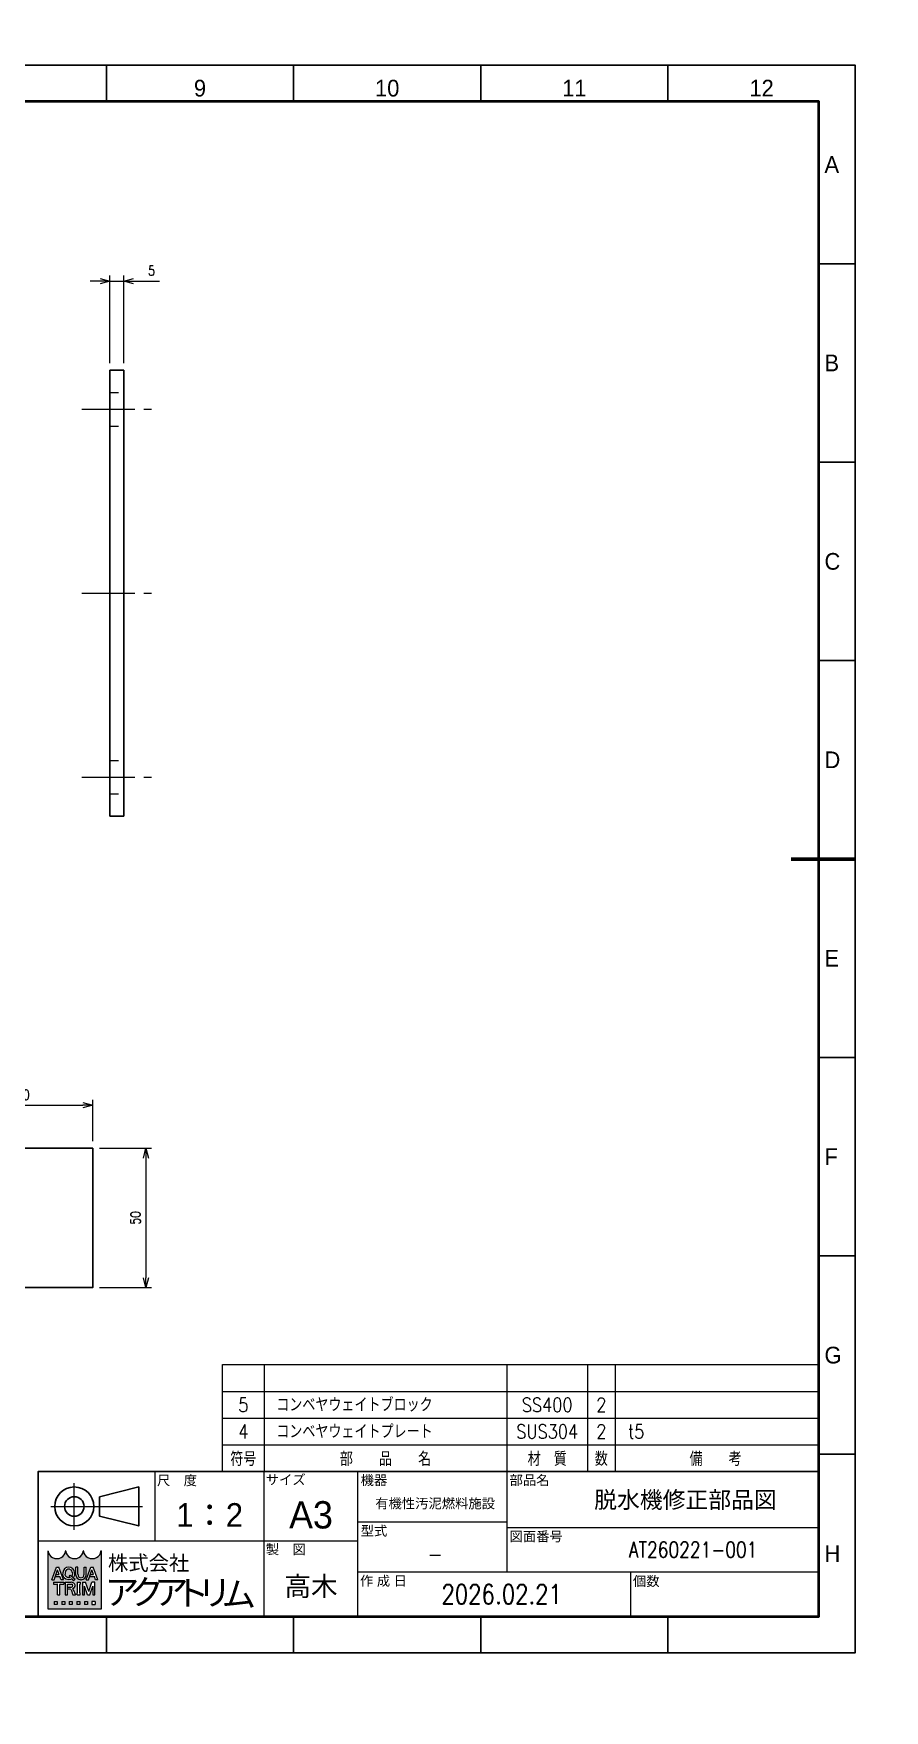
# Model space of a CAD drawing. Header units: millimetres. Extents: x 0 to 70370, y 0 to 11543.
# Drawn here: x 28732 to 29038, y 932 to 1533 of the extents above; entities that cross this region are included whole.
import ezdxf
from ezdxf import colors
from ezdxf.entities.mleader import LeaderData, LeaderLine
from ezdxf.enums import TextEntityAlignment as Align
from ezdxf.math import Vec2, Vec3

# ---------------------------------------------------------------- set-up
doc = ezdxf.new("R2010")
doc.units = ezdxf.units.MM
doc.linetypes.add('CENTER2', pattern=[28.574999999999996, 19.05, -3.174999999999999, 3.174999999999999, -3.174999999999999])
doc.linetypes.add('HIDDEN2', pattern=[4.7624999999999975, 3.174999999999999, -1.587499999999999])
for name, color, linetype, lineweight in [('01_外形線', 7, 'Continuous', 25), ('02_細線', 5, 'Continuous', 13), ('03_かくれ線', 6, 'HIDDEN2', 13), ('04_中心線', 1, 'CENTER2', 9), ('07_寸法線', 3, 'Continuous', 9), ('99_図枠', 7, 'Continuous', 40)]:
    doc.layers.add(name, color=color, linetype=linetype, lineweight=lineweight)
doc.styles.add('KSS_TXT', font='txt.shx', dxfattribs={"bigfont": 'extfont2.shx'})
doc.styles.add('MS_G', font='MS Gothic.ttf')
doc.styles.get("Standard").update_dxf_attribs({"font": 'arial.ttf'})
doc.styles.add('寸法用', font='simplex.shx', dxfattribs={"width": 0.8, "bigfont": '@extfont2.shx'})
doc.styles.add('表題用', font='MS PGothic.ttf')
doc.dimstyles.new('機械製図用', dxfattribs={"dimtxt": 3.5, "dimasz": 3.5, "dimexe": 2, "dimexo": 0, "dimgap": 1.199999999999999, "dimtad": 1, "dimdsep": 46, "dimtxsty": '寸法用', "dimblk": 'OPEN30', "dimcen": 0, "dimclrd": 256, "dimclre": 256, "dimclrt": 7, "dimazin": 2, "dimtm": 1e-09, "dimtfac": 0.75, "dimtmove": 0, "dimatfit": 3, "dimldrblk": 'OPEN30', "dimfxl": 1, "dimlwd": -1, "dimlwe": -1, "dimarcsym": 0})

# ---------------------------------------------------------------- blocks, each defined once
blk = doc.blocks.new('_Open30')
at = {"color": 0, "linetype": 'ByBlock', "lineweight": -2}
for p, q in [((-1, 0.26794919), (0, 0)), ((0, 0), (-1, -0.26794919)), ((0, 0), (-1, 0))]:
    blk.add_line(p, q, dxfattribs=at)
blk = doc.blocks.new('*D2631')
at = {"layer": '07_寸法線', "transparency": 16777216}
for p, q in [((28756.19072931213, 1444.594515559584), (28752.69072931213, 1444.594515559584)), ((28759.69072931213, 1415.095161258741), (28759.69072931213, 1446.594515559584)), ((28759.69072931213, 1444.594515559584), (28764.69072931213, 1444.594515559584)), ((28764.69072931213, 1415.095161258738), (28764.69072931213, 1446.594515559584)), ((28768.19072931213, 1444.594515559584), (28777.5573959788, 1444.594515559584))]:
    blk.add_line(p, q, dxfattribs=at)
at = {"layer": 'Defpoints', "color": 0, "transparency": 16777216}
for p in [(28764.69072931213, 1444.594515559584), (28759.69072931213, 1412.595161258741), (28764.69072931213, 1412.595161258738)]:
    blk.add_point(p, dxfattribs=at)
at = {"layer": '07_寸法線', "transparency": 16777216, "xscale": 3.5, "yscale": 3.5, "zscale": 3.5}
blk.add_blockref('_Open30', (28759.69072931213, 1444.594515559584), dxfattribs=at)
at = {"layer": '07_寸法線', "transparency": 16777216, "xscale": 3.5, "yscale": 3.5, "zscale": 3.5, "rotation": 180}
blk.add_blockref('_Open30', (28764.69072931213, 1444.594515559584), dxfattribs=at)
at = {"layer": '07_寸法線', "color": 7, "transparency": 16777216, "insert": (28774.62406264547, 1448.344515559584), "char_height": 3.5, "attachment_point": 5, "style": '寸法用'}
blk.add_mtext('5', dxfattribs=at)
blk = doc.blocks.new('*D2634')
at = {"layer": '07_寸法線', "transparency": 16777216}
for p, q in [((28756.07024648764, 1133.423662802762), (28774.67434921366, 1133.423662802762)), ((28772.67434921366, 1129.923662802762), (28772.67434921366, 1086.923662802758)), ((28756.07024648764, 1083.423662802758), (28774.67434921366, 1083.423662802758))]:
    blk.add_line(p, q, dxfattribs=at)
at = {"layer": 'Defpoints', "color": 0, "transparency": 16777216}
for p in [(28753.57024648764, 1133.423662802762), (28753.57024648764, 1083.423662802758), (28772.67434921366, 1083.423662802758)]:
    blk.add_point(p, dxfattribs=at)
at = {"layer": '07_寸法線', "transparency": 16777216, "xscale": 3.5, "yscale": 3.5, "zscale": 3.5}
for p, rotation in [((28772.67434921366, 1133.423662802762), 90), ((28772.67434921366, 1083.423662802758), 270)]:
    blk.add_blockref('_Open30', p, dxfattribs=dict(at, rotation=rotation))
at = {"layer": '07_寸法線', "color": 7, "transparency": 16777216, "insert": (28768.92434921365, 1108.423662802751), "char_height": 3.5, "attachment_point": 5, "rotation": 90, "style": '寸法用'}
blk.add_mtext('50', dxfattribs=at)
blk = doc.blocks.new('*D2632')
at = {"layer": '07_寸法線', "transparency": 16777216}
for p, q in [((28703.57024648762, 1135.923662802761), (28703.57024648762, 1150.857870609344)), ((28753.57024648762, 1135.98771946489), (28753.57024648762, 1150.857870609344)), ((28707.07024648762, 1148.857870609344), (28750.07024648762, 1148.857870609344))]:
    blk.add_line(p, q, dxfattribs=at)
at = {"layer": 'Defpoints', "color": 0, "transparency": 16777216}
for p in [(28753.57024648762, 1148.857870609344), (28703.57024648762, 1133.423662802761), (28753.57024648762, 1133.48771946489)]:
    blk.add_point(p, dxfattribs=at)
at = {"layer": '07_寸法線', "transparency": 16777216, "xscale": 3.5, "yscale": 3.5, "zscale": 3.5, "rotation": 180}
blk.add_blockref('_Open30', (28703.57024648762, 1148.857870609344), dxfattribs=at)
at = {"layer": '07_寸法線', "transparency": 16777216, "xscale": 3.5, "yscale": 3.5, "zscale": 3.5}
blk.add_blockref('_Open30', (28753.57024648762, 1148.857870609344), dxfattribs=at)
at = {"layer": '07_寸法線', "color": 7, "transparency": 16777216, "insert": (28728.57024648762, 1152.607870609344), "char_height": 3.5, "attachment_point": 5, "style": '寸法用'}
blk.add_mtext('50', dxfattribs=at)
blk = doc.blocks.new('AM_BALLOON1')
at = {"transparency": 16777216}
blk.add_circle((0, 0), 5, dxfattribs=at)
blk.add_attdef('B_NUMBER', text='', height=3, dxfattribs=at).set_placement((0, 0), align=Align.MIDDLE_CENTER)
blk = doc.blocks.new('_OPEN')
at = {"color": 0, "linetype": 'ByBlock'}
for p, q in [((-1, 0.1666666666666666), (0, 0)), ((0, 0), (-1, -0.1666666666666666)), ((0, 0), (-1, 0))]:
    blk.add_line(p, q, dxfattribs=at)

msp = doc.modelspace()

# ---------------------------------------------------------------- hatches: boundary and pattern name
at = {"layer": '99_図枠', "lineweight": 5}
h = msp.add_hatch(color=256, dxfattribs=at)
h.dxf.hatch_style = 1
edge = h.paths.add_edge_path()
edge.add_arc((28756.5746923117, 988.8764246860592), 0.0905612399996342, 90, 180)
edge.add_ellipse((28753.40504891172, 988.8764246860592), major_axis=(-3.07908215998756, 0), ratio=0.8823529411764706, start_angle=360, end_angle=540, ccw=False)
edge.add_arc((28750.23540551172, 988.8764246860592), 0.0905612399996342, 3.187317984128254, 180.000000000026)
edge.add_ellipse((28747.06576211174, 988.8764246860592), major_axis=(-3.07908215998756, 0), ratio=0.8823529411764706, start_angle=360, end_angle=540, ccw=False)
edge.add_arc((28743.89611871174, 988.8764246860592), 0.0905612399996342, 3.187317984128254, 180)
edge.add_ellipse((28740.72647531176, 988.8764246860592), major_axis=(-3.07908215998756, 0), ratio=0.8823529411764706, start_angle=360, end_angle=540, ccw=False)
edge.add_arc((28737.55683191179, 988.8764246860592), 0.0905612399996342, 3.187317984128254, 90)
edge.add_line((28737.55683191179, 988.9669859260539), (28737.55683191179, 968.0473394861365))
edge.add_line((28737.55683191179, 968.0473394861401), (28756.57469231171, 968.0473394861401))
edge.add_line((28756.5746923117, 968.0473394861401), (28756.5746923117, 988.9669859260539))
h.paths.add_polyline_path([(28740.62348374873, 983.0973296812881), (28741.37434595139, 983.0973296812881), (28743.08182337007, 978.5910023789038), (28743.08182337007, 978.5692676813051), (28742.26892642432, 978.5692676813051), (28741.84384877875, 979.763023789179), (28740.17209316941, 979.763023789179), (28740.41717358746, 980.4512892131752), (28741.59876836068, 980.4512892131752), (28740.99891485006, 982.1358727229672), (28739.72890327583, 978.5692676813051), (28738.91600633008, 978.5692676813051), (28738.91600633008, 978.5910023789038)], flags=16)
edge = h.paths.add_edge_path(flags=16)
edge.add_ellipse((28744.97160082043, 981.1049824012953), major_axis=(-2.082908519991584, 0), ratio=0.9565217391304348, start_angle=180, end_angle=360, ccw=False)
edge.add_line((28747.05450934041, 981.1049824012953), (28747.05450934041, 980.5616149612979))
edge.add_ellipse((28744.97160082043, 980.5616149612979), major_axis=(-2.082908519991584, 0), ratio=0.9565217391304348, start_angle=142.105255317713, end_angle=180, ccw=False)
edge.add_line((28746.61530813586, 979.3378897186922), (28746.0317184967, 979.8187740936773))
edge.add_ellipse((28744.97160082043, 980.6148994589385), major_axis=(1.328158500660996, 0), ratio=0.9950358206786513, start_angle=-37.0427632869818, end_angle=0)
edge.add_line((28746.29975765379, 980.6148481548589), (28746.29975765379, 981.0516979036511))
edge.add_ellipse((28744.97160082043, 981.0516979036547), major_axis=(1.328156833355337, 0), ratio=0.994718262525732, start_angle=360, end_angle=540)
edge.add_line((28743.64344398706, 981.0516979036547), (28743.64344398706, 980.6148528837075))
edge.add_ellipse((28744.97160082043, 980.6148994589385), major_axis=(1.328158500660996, 0), ratio=0.9950358206786513, start_angle=-180, end_angle=-65.75794872216291)
edge.add_line((28745.51693255189, 979.4098711045008), (28745.14715065643, 979.769757433427))
edge.add_line((28745.14715065641, 979.7697574334306), (28745.54828784501, 980.1957092613848))
edge.add_line((28745.54828784501, 980.1957092613811), (28747.22553873144, 978.8136358144366))
edge.add_line((28747.22553873144, 978.8136358144402), (28746.70141335423, 978.2570876587342))
edge.add_line((28746.70141335423, 978.2570876587342), (28746.0717840924, 978.8698676958229))
edge.add_ellipse((28744.97160082043, 980.5616149612979), major_axis=(-2.082908519991584, 0), ratio=0.9565217391304348, start_angle=0, end_angle=121.88362473889401, ccw=False)
edge.add_line((28742.88869230042, 980.5616149612979), (28742.88869230042, 981.1049824012953))
h.paths.add_polyline_path([(28743.21650789067, 977.663655281307), (28743.21650789067, 977.0297266013076), (28741.85808929068, 977.0297266013076, 0.4142135623730951), (28741.76752805067, 976.9391653613129), (28741.76752805067, 973.135593281324), (28740.95247689067, 973.135593281324), (28740.95247689067, 976.9391653613129, 0.4142135623730951), (28740.86191565069, 977.0297266013076), (28739.50349705067, 977.0297266013076), (28739.50349705067, 977.663655281307)], flags=16)
edge = h.paths.add_edge_path(flags=16)
edge.add_line((28743.73269224467, 977.663655281307), (28745.81560076466, 977.663655281307))
edge.add_ellipse((28745.81560076468, 976.4725105890902), major_axis=(-1.461849552078445, 2e-16), ratio=0.8148203011203055, start_angle=111.3869747349855, end_angle=270, ccw=False)
edge.add_arc((28746.03977917126, 974.8582485089064), 0.5921073856553659, 22.272952259934925, 58.5531130129101, ccw=False)
edge.add_line((28746.58770868235, 975.0826686662695), (28747.36801155674, 973.1718177773291))
edge.add_line((28747.36801155674, 973.1718177773291), (28747.36801155674, 973.1355932813276))
edge.add_line((28747.36801155674, 973.135593281324), (28746.48956752874, 973.135593281324))
edge.add_line((28746.48956752874, 973.135593281324), (28745.80022123271, 975.054399863493))
edge.add_arc((28745.46418399809, 974.9191209368728), 0.36224495999854, 21.92829786654815, 90)
edge.add_line((28745.46418399809, 975.2813658968735), (28744.57491177667, 975.2813658968735))
edge.add_line((28744.57491177667, 975.2813658968735), (28744.57491177667, 975.9152945768728))
edge.add_line((28744.57491177667, 975.9152945768728), (28745.92427425267, 975.9152945768728))
edge.add_arc((28745.90484449599, 976.4725105890902), 0.5575546607445684, 271.9970571044072, 448.0029428955928)
edge.add_line((28745.92427425267, 977.0297266013076), (28744.54774340468, 977.0297266013076))
edge.add_line((28744.54774340466, 977.0297266013076), (28744.54774340466, 973.135593281324))
edge.add_line((28744.54774340466, 973.135593281324), (28743.73269224467, 973.135593281324))
edge.add_line((28743.73269224467, 973.135593281324), (28743.73269224467, 977.663655281307))
h.paths.add_polyline_path([(28747.47313809683, 983.0973296812881), (28748.28818925683, 983.0973296812881), (28748.28818925683, 980.5616149612979, 0.175030561155744), (28748.64774165372, 979.5237982631152, 0.2571496110314638), (28750.10210661992, 979.5237982631152, 0.1750305611562702), (28750.46165901682, 980.5616149612979), (28750.46165901682, 983.0973296812881), (28751.27671017681, 983.0973296812881), (28751.27671017681, 980.3977875331839, -0.3793912406243967), (28749.51076599682, 978.5692676813051), (28749.23908227682, 978.5692676813051, -0.3793912406243716), (28747.47313809683, 980.3977875331839)], flags=16)
h.paths.add_polyline_path([(28748.05478083336, 977.663655281307), (28749.05095447338, 977.663655281307), (28749.05095447338, 977.0297266013076, 0.4142135623730951), (28748.96039323337, 976.9391653613129), (28748.96039323337, 973.8600832013253, 0.4142135623730951), (28749.05095447338, 973.7695219613233), (28749.05095447338, 973.135593281324), (28748.05478083336, 973.135593281324), (28748.05478083336, 973.7695219613233, 0.4142135623730951), (28748.14534207337, 973.8600832013253), (28748.14534207337, 976.9391653613129, 0.4142135623730951), (28748.05478083336, 977.0297266013076)], flags=16)
h.paths.add_polyline_path([(28749.86688810179, 977.663655281307), (28751.049580708, 977.663655281307), (28752.13091910176, 974.3749953525185), (28753.21225749553, 977.663655281307), (28754.3957006234, 977.663655281307), (28754.3957006234, 973.135593281324), (28753.5806494634, 973.135593281324), (28753.5806494634, 976.3052366813135), (28752.53844468176, 973.135593281324), (28751.72339352177, 973.135593281324), (28750.68118874013, 976.3052366813135), (28750.68193926179, 973.135593281324), (28749.86688810179, 973.135593281324)], flags=16)
h.paths.add_polyline_path([(28752.93830075208, 983.0973296812881), (28753.68916295475, 983.0973296812881), (28755.39664037339, 978.5910023789038), (28755.39664037339, 978.5692676813051), (28754.58374342765, 978.5692676813051), (28754.15866578207, 979.763023789179), (28752.48691017274, 979.763023789179), (28752.73199059078, 980.4512892131752), (28753.91358536403, 980.4512892131752), (28753.31373185341, 982.1358727229672), (28752.04372027915, 978.5692676813051), (28751.2308233334, 978.5692676813051), (28751.2308233334, 978.5910023789038)], flags=16)
h.paths.add_polyline_path([(28739.73030167178, 970.764176686127), (28740.81703655177, 970.764176686127), (28740.81703655177, 969.6774418061323), (28739.73030167178, 969.6774418061323)], flags=16)
h.paths.add_polyline_path([(28742.44713887176, 970.764176686127), (28743.53387375176, 970.764176686127), (28743.53387375176, 969.6774418061323), (28742.44713887176, 969.6774418061323)], flags=16)
h.paths.add_polyline_path([(28745.16397607175, 970.764176686127), (28746.25071095175, 970.764176686127), (28746.25071095175, 969.6774418061323), (28745.16397607175, 969.6774418061323)], flags=16)
h.paths.add_polyline_path([(28747.88081327174, 970.764176686127), (28748.96754815173, 970.764176686127), (28748.96754815173, 969.6774418061323), (28747.88081327174, 969.6774418061323)], flags=16)
h.paths.add_polyline_path([(28750.59765047173, 970.764176686127), (28751.68438535172, 970.764176686127), (28751.68438535172, 969.6774418061323), (28750.59765047173, 969.6774418061323)], flags=16)
h.paths.add_polyline_path([(28753.31448767171, 970.764176686127), (28754.40122255171, 970.764176686127), (28754.40122255171, 969.6774418061323), (28753.31448767171, 969.6774418061323)], flags=16)

# ---------------------------------------------------------------- linework, layer by layer
at = {"layer": '01_外形線'}
for p, q in [((28759.69072931213, 1412.595161258738), (28764.69072931213, 1412.595161258738)), ((28759.69072931213, 1412.595161258738), (28759.69072931213, 1252.595161258738)), ((28764.69072931213, 1412.595161258738), (28764.69072931213, 1252.595161258738)), ((28759.69072931213, 1252.595161258738), (28764.69072931213, 1252.595161258738))]:
    msp.add_line(p, q, dxfattribs=at)
msp.add_lwpolyline([(28703.57024648762, 1083.423662802757), (28753.57024648762, 1083.423662802757), (28753.57024648762, 1133.423662802757), (28703.57024648762, 1133.423662802757)], close=True, dxfattribs=at)
at = {"layer": '02_細線'}
for p, q in [((28800.16065343178, 1017.391639372268), (28800.16065343178, 1055.79163937227)), ((28800.16065343178, 1055.79163937227), (29014.00913642341, 1055.79163937227)), ((28815.00913642423, 1055.79163937227), (28815.00913642423, 1017.391639372268)), ((28902.10677359987, 1055.79163937227), (28902.10677359987, 1017.391639372268)), ((28931.01764151428, 1055.79163937227), (28931.01764151428, 1017.391639372268)), ((28940.9166301759, 1055.79163937227), (28940.9166301759, 1017.391639372268)), ((28800.16065343178, 1046.191639372271), (29014.00913642341, 1046.191639372271)), ((28800.16065343178, 1036.591639372265), (29014.00913642341, 1036.591639372265)), ((28800.16065343178, 1026.991639372267), (29014.00913642341, 1026.991639372267))]:
    msp.add_line(p, q, dxfattribs=at)
at = {"layer": '03_かくれ線'}
for p, q in [((28759.69072931213, 1404.595161258738), (28764.69072931213, 1404.595161258738)), ((28759.69072931213, 1392.595161258738), (28764.69072931213, 1392.595161258738)), ((28759.69072931213, 1272.595161258738), (28764.69072931213, 1272.595161258738)), ((28759.69072931213, 1260.595161258738), (28764.69072931213, 1260.595161258738))]:
    msp.add_line(p, q, dxfattribs=at)
at = {"layer": '04_中心線'}
for p, q in [((28749.69072931213, 1398.595161258738), (28774.69072931213, 1398.595161258738)), ((28749.69072931213, 1332.595161258738), (28774.69072931213, 1332.595161258738)), ((28749.69072931213, 1266.595161258738), (28774.69072931213, 1266.595161258738))]:
    msp.add_line(p, q, dxfattribs=at)
at = {"layer": '99_図枠', "lineweight": 25}
for p, q in [((28758.48913642342, 1509.037639372473), (28758.48913642342, 1522.037639372473)), ((28825.61913642343, 1509.037639372473), (28825.61913642343, 1522.037639372473)), ((28825.61913642343, 1509.037639372473), (28825.61913642343, 1522.037639372473)), ((28892.7491364234, 1509.037639372473), (28892.7491364234, 1522.037639372473)), ((28959.87913642341, 1509.037639372473), (28959.87913642341, 1522.037639372473)), ((29027.00913642341, 1450.831889372479), (29014.00913642341, 1450.831889372479)), ((29027.00913642341, 1379.626139372478), (29014.00913642341, 1379.626139372478)), ((29027.00913642341, 1308.420389372477), (29014.00913642341, 1308.420389372477)), ((29027.00913642341, 1166.008889372475), (29014.00913642341, 1166.008889372475)), ((29027.00913642341, 1094.803139372481), (29014.00913642341, 1094.803139372481)), ((29027.00913642341, 1023.59738937248), (29014.00913642341, 1023.59738937248)), ((28758.48913642342, 952.3916393724794), (28758.48913642342, 965.3916393724794)), ((28825.61913642343, 952.3916393724794), (28825.61913642343, 965.3916393724794)), ((28825.61913642343, 952.3916393724794), (28825.61913642343, 965.3916393724794)), ((28892.7491364234, 952.3916393724794), (28892.7491364234, 965.3916393724794)), ((28959.87913642341, 952.3916393724794), (28959.87913642341, 965.3916393724794))]:
    msp.add_line(p, q, dxfattribs=at)
at = {"layer": '99_図枠', "lineweight": 53}
msp.add_line((29027.00913642341, 1237.214639372476), (29004.00913642341, 1237.214639372476), dxfattribs=at)
at = {"layer": '99_図枠', "lineweight": 13}
for p, q in [((28776.00913642437, 992.391639372363), (28776.00913642437, 1017.391639372268)), ((28815.00913642423, 965.3916393724794), (28815.00913642423, 1017.391639372268)), ((28848.70610612101, 965.3916393724794), (28848.70610612101, 1017.391639372268)), ((28902.10677359987, 1017.391639372268), (28902.10677359987, 981.3916393724139)), ((28746.9591364245, 996.4916393723543), (28746.9591364245, 1013.291639372284)), ((28738.55913642453, 1004.891639372319), (28771.45913642438, 1004.891639372319)), ((28848.70610612101, 999.3916393723412), (28902.10677359987, 999.3916393723412)), ((28902.10677359987, 997.3916393723484), (29014.00913642341, 997.3916393723484)), ((28848.70610612101, 992.391639372363), (28734.00913642455, 992.391639372363)), ((28848.70610612101, 981.3916393724139), (29014.00913642341, 981.3916393724139)), ((28946.47378288832, 981.3916393724139), (28946.47378288832, 965.3916393724794))]:
    msp.add_line(p, q, dxfattribs=at)
at = {"layer": '99_図枠', "lineweight": 5}
for p, q in [((28737.55683191179, 968.0473394861401), (28737.55683191179, 988.9669859260539)), ((28756.5746923117, 988.9669859260539), (28756.5746923117, 968.0473394861401)), ((28738.91600633008, 978.5910023789038), (28740.62348374873, 983.0973296812881)), ((28739.72890327583, 978.5692676813051), (28740.99891485006, 982.1358727229672)), ((28740.62348374873, 983.0973296812881), (28741.37434595139, 983.0973296812881)), ((28741.59876836068, 980.4512892131752), (28740.99891485006, 982.1358727229672)), ((28743.08182337007, 978.5910023789038), (28741.37434595139, 983.0973296812881)), ((28742.88869230042, 981.1049824012953), (28742.88869230042, 980.5616149612979)), ((28743.64344398706, 981.0516979036547), (28743.64344398706, 980.617003951651)), ((28746.29975765379, 981.0516979036547), (28746.29975765379, 980.617003951651)), ((28747.05450934041, 981.1049824012953), (28747.05450934041, 980.5616149612979)), ((28747.47313809683, 980.3977875331839), (28747.47313809683, 983.0973296812881)), ((28748.28818925683, 983.0973296812881), (28747.47313809683, 983.0973296812881)), ((28748.28818925683, 980.5616149612979), (28748.28818925683, 983.0973296812881)), ((28750.46165901682, 980.5616149612979), (28750.46165901682, 983.0973296812881)), ((28750.46165901682, 983.0973296812881), (28751.27671017681, 983.0973296812881)), ((28751.2308233334, 978.5910023789038), (28752.93830075208, 983.0973296812881)), ((28751.27671017681, 980.3977875331839), (28751.27671017681, 983.0973296812881)), ((28752.04372027915, 978.5692676813051), (28753.31373185341, 982.1358727229672)), ((28752.93830075208, 983.0973296812881), (28753.68916295475, 983.0973296812881)), ((28753.91358536403, 980.4512892131752), (28753.31373185341, 982.1358727229672)), ((28755.39664037339, 978.5910023789038), (28753.68916295475, 983.0973296812881)), ((28738.91600633008, 978.5692676813051), (28738.91600633008, 978.5910023789038)), ((28738.91600633008, 978.5910023789038), (28738.91600633008, 978.5910023789038)), ((28738.91600633008, 978.5692676813051), (28738.91600633008, 978.5910023789038)), ((28738.91600633008, 978.5692676813051), (28739.72890327583, 978.5692676813051)), ((28739.50349705067, 977.663655281307), (28743.21650789067, 977.663655281307)), ((28739.50349705067, 977.663655281307), (28739.50349705067, 977.0297266013076)), ((28739.50349705067, 977.0297266013076), (28740.86191565069, 977.0297266013076)), ((28740.17209316941, 979.763023789179), (28740.41717358746, 980.4512892131752)), ((28740.17209316941, 979.763023789179), (28741.84384877875, 979.763023789179)), ((28740.41717358746, 980.4512892131752), (28741.59876836068, 980.4512892131752)), ((28740.95247689067, 973.135593281324), (28740.95247689067, 976.9391653613129)), ((28741.76752805067, 973.135593281324), (28741.76752805067, 976.9391653613129)), ((28742.26892642432, 978.5692676813051), (28741.84384877875, 979.763023789179)), ((28741.85808929068, 977.0297266013076), (28743.21650789067, 977.0297266013076)), ((28743.08182337007, 978.5692676813051), (28742.26892642432, 978.5692676813051)), ((28743.08182337007, 978.5692676813051), (28743.08182337007, 978.5910023789038)), ((28743.21650789067, 977.663655281307), (28743.21650789067, 977.0297266013076)), ((28743.73269224467, 977.663655281307), (28743.73269224467, 973.135593281324)), ((28743.73269224467, 977.663655281307), (28745.81560076468, 977.663655281307)), ((28744.54774340466, 973.135593281324), (28744.54774340466, 977.0297266013076)), ((28744.54774340466, 977.0297266013076), (28745.92427425267, 977.0297266013076)), ((28744.57491177667, 975.2813658968735), (28744.57491177667, 975.9152945768728)), ((28744.57491177667, 975.9152945768728), (28745.92427425267, 975.9152945768728)), ((28744.57491177667, 975.2813658968735), (28745.46418399809, 975.2813658968735)), ((28745.14715065641, 979.7697574334306), (28745.54828784501, 980.1957092613811)), ((28745.14715065641, 979.7697574334306), (28745.51693255189, 979.4098711045008)), ((28745.54828784501, 980.1957092613811), (28747.22553873144, 978.8136358144402)), ((28745.80022123273, 975.0543998634894), (28746.48956752874, 973.135593281324)), ((28746.03171849667, 979.8187740936773), (28746.61530813586, 979.3378897186922)), ((28746.0717840924, 978.8698676958229), (28746.70141335423, 978.2570876587342)), ((28746.58770868235, 975.0826686662695), (28747.36801155674, 973.1718177773291)), ((28746.70141335423, 978.2570876587342), (28747.22553873144, 978.8136358144402)), ((28748.05478083336, 977.663655281307), (28749.05095447338, 977.663655281307)), ((28748.05478083336, 977.663655281307), (28748.05478083336, 977.0297266013076)), ((28748.14534207337, 973.8600832013253), (28748.14534207337, 976.9391653613129)), ((28748.96039323337, 973.8600832013253), (28748.96039323337, 976.9391653613129)), ((28749.05095447338, 977.663655281307), (28749.05095447338, 977.0297266013076)), ((28749.51076599682, 978.5692676813051), (28749.23908227682, 978.5692676813051)), ((28749.86688810179, 977.663655281307), (28749.86688810179, 973.135593281324)), ((28749.86688810179, 977.663655281307), (28751.049580708, 977.663655281307)), ((28750.68193926179, 973.135593281324), (28750.68118874013, 976.3052366813135)), ((28751.72339352177, 973.135593281324), (28750.68118874013, 976.3052366813135)), ((28752.13091910176, 974.3749953525185), (28751.049580708, 977.663655281307)), ((28751.2308233334, 978.5692676813051), (28751.2308233334, 978.5910023789038)), ((28751.2308233334, 978.5910023789038), (28751.2308233334, 978.5910023789038)), ((28751.2308233334, 978.5692676813051), (28751.2308233334, 978.5910023789038)), ((28751.2308233334, 978.5692676813051), (28752.04372027915, 978.5692676813051)), ((28752.13091910176, 974.3749953525185), (28753.21225749553, 977.663655281307)), ((28752.48691017274, 979.763023789179), (28752.73199059078, 980.4512892131752)), ((28752.48691017274, 979.763023789179), (28754.15866578207, 979.763023789179)), ((28752.53844468176, 973.135593281324), (28753.5806494634, 976.3052366813135)), ((28752.73199059078, 980.4512892131752), (28753.91358536403, 980.4512892131752)), ((28754.3957006234, 977.663655281307), (28753.21225749553, 977.663655281307)), ((28753.5806494634, 976.3052366813135), (28753.5806494634, 973.135593281324)), ((28754.58374342765, 978.5692676813051), (28754.15866578207, 979.763023789179)), ((28754.3957006234, 973.135593281324), (28754.3957006234, 977.663655281307)), ((28755.39664037339, 978.5692676813051), (28754.58374342765, 978.5692676813051)), ((28755.39664037339, 978.5692676813051), (28755.39664037339, 978.5910023789038)), ((28739.73030167178, 970.764176686127), (28740.81703655177, 970.764176686127)), ((28739.73030167178, 970.764176686127), (28739.73030167178, 969.6774418061323)), ((28740.81703655177, 969.6774418061323), (28739.73030167178, 969.6774418061323)), ((28740.81703655177, 970.764176686127), (28740.81703655177, 969.6774418061323)), ((28740.95247689067, 973.135593281324), (28741.76752805067, 973.135593281324)), ((28742.44713887176, 970.764176686127), (28743.53387375176, 970.764176686127)), ((28742.44713887176, 970.764176686127), (28742.44713887176, 969.6774418061323)), ((28743.53387375176, 969.6774418061323), (28742.44713887176, 969.6774418061323)), ((28743.53387375176, 970.764176686127), (28743.53387375176, 969.6774418061323)), ((28743.73269224467, 973.135593281324), (28744.54774340466, 973.135593281324)), ((28745.16397607175, 970.764176686127), (28746.25071095175, 970.764176686127)), ((28745.16397607175, 970.764176686127), (28745.16397607175, 969.6774418061323)), ((28746.25071095175, 969.6774418061323), (28745.16397607175, 969.6774418061323)), ((28746.25071095175, 970.764176686127), (28746.25071095175, 969.6774418061323)), ((28746.48956752874, 973.135593281324), (28747.36801155674, 973.135593281324)), ((28747.36801155674, 973.1718177773291), (28747.36801155674, 973.135593281324)), ((28747.88081327174, 970.764176686127), (28748.96754815173, 970.764176686127)), ((28747.88081327174, 970.764176686127), (28747.88081327174, 969.6774418061323)), ((28748.96754815173, 969.6774418061323), (28747.88081327174, 969.6774418061323)), ((28748.05478083336, 973.135593281324), (28748.05478083336, 973.7695219613233)), ((28748.05478083336, 973.135593281324), (28749.05095447338, 973.135593281324)), ((28748.96754815173, 970.764176686127), (28748.96754815173, 969.6774418061323)), ((28749.05095447338, 973.135593281324), (28749.05095447338, 973.7695219613233)), ((28749.86688810179, 973.135593281324), (28750.68193926179, 973.135593281324)), ((28750.59765047173, 970.764176686127), (28751.68438535172, 970.764176686127)), ((28750.59765047173, 970.764176686127), (28750.59765047173, 969.6774418061323)), ((28751.68438535172, 969.6774418061323), (28750.59765047173, 969.6774418061323)), ((28751.68438535172, 970.764176686127), (28751.68438535172, 969.6774418061323)), ((28751.72339352177, 973.135593281324), (28752.53844468176, 973.135593281324)), ((28754.40122255171, 970.764176686127), (28753.31448767171, 970.764176686127)), ((28753.31448767171, 970.764176686127), (28753.31448767171, 969.6774418061323)), ((28753.31448767171, 969.6774418061323), (28754.40122255171, 969.6774418061323)), ((28753.5806494634, 973.135593281324), (28754.3957006234, 973.135593281324)), ((28754.40122255171, 970.764176686127), (28754.40122255171, 969.6774418061323)), ((28756.5746923117, 968.0473394861401), (28737.55683191179, 968.0473394861401))]:
    msp.add_line(p, q, dxfattribs=at)
at = {"layer": '99_図枠'}
msp.add_lwpolyline([(28260.4091364234, 965.3916393724794), (29014.00913642341, 965.3916393724794), (29014.00913642341, 1509.037639372473), (28260.4091364234, 1509.037639372473)], close=True, dxfattribs=at)
at = {"layer": '99_図枠', "lineweight": 25}
msp.add_lwpolyline([(28734.00913642455, 965.3916393724794), (29014.00913642341, 965.3916393724794), (29014.00913642341, 1017.391639372268), (28734.00913642455, 1017.391639372268)], close=True, dxfattribs=at)
msp.add_lwpolyline([(28756.05913642445, 1008.391639372305), (28770.05913642439, 1011.89163937229), (28770.05913642439, 997.8916393723484), (28756.05913642445, 1001.391639372334), (28756.05913642445, 1008.391639372305)], dxfattribs=at)
for radius in [6.999999999971717, 3.499999999985858]:
    msp.add_circle((28746.9591364245, 1004.891639372319), radius, dxfattribs=at)
at = {"layer": '99_図枠', "lineweight": 5}
for centre, radius, start, end in [((28737.55683191179, 988.8764246860592), 0.0905612399996342, 0, 90), ((28743.89611871174, 988.8764246860592), 0.0905612399996342, 0, 180), ((28743.89611871174, 988.8764246860592), 0.0905612399996342, 0, 90), ((28750.23540551172, 988.8764246860592), 0.0905612399996342, 0, 180), ((28756.5746923117, 988.8764246860592), 0.0905612399996342, 90, 180), ((28740.86191565069, 976.9391653613129), 0.0905612399996342, 0, 90), ((28741.85808929068, 976.9391653613129), 0.0905612399996342, 90, 180), ((28745.46418399809, 974.9191209368728), 0.3622449599985366, 21.92829786666769, 90), ((28745.90484449599, 976.4725105890902), 0.5575546607445684, 271.9970571041455, 88.00294289585447), ((28746.03977917126, 974.8582485089064), 0.5921073856553759, 22.27295225978246, 58.55311301261879), ((28749.38758292378, 980.4797012472409), 1.916196454439909, 182.4500309922356, 265.5552572882107), ((28748.05478083336, 976.9391653613129), 0.0905612399996342, 0, 90), ((28749.90488946054, 980.5405300440034), 1.616837692054469, 179.2527938813865, 218.9645718467917), ((28749.37492413682, 980.8442297191068), 1.507426148666712, 241.1577278085566, 298.8422721914433), ((28749.05095447338, 976.9391653613129), 0.0905612399996342, 90, 180), ((28749.36226534986, 980.4797012472409), 1.916196454439909, 274.4447427117893, 357.5499690077642), ((28748.8449588131, 980.5405300440034), 1.616837692054287, 321.0354281532082, 0.7472061186134596), ((28748.05478083336, 973.8600832013253), 0.0905612399996342, 270, 0), ((28749.05095447338, 973.8600832013253), 0.0905612399996342, 180, 270)]:
    msp.add_arc(centre, radius, start, end, dxfattribs=at)
for centre, major_axis, ratio, start_param, end_param in [((28740.72647531176, 988.8764246860592), (-3.079082159987559, 0), 0.8823529411764705, 6.283185307179585, 9.424777960769381), ((28747.06576211174, 988.8764246860592), (-3.079082159987559, 0), 0.8823529411764705, 6.283185307179585, 9.424777960769381), ((28753.40504891172, 988.8764246860592), (-3.079082159987559, 0), 0.8823529411764705, 6.283185307179585, 9.424777960769381), ((28744.97160082043, 981.1049824012953), (-2.082908519991584, 0), 0.9565217391304348, 3.141592653589793, 6.283185307179585), ((28744.97160082043, 981.0516979036547), (1.328156833355337, 0), 0.994718262525732, 6.283185307179585, 9.424777960769381), ((28745.81560076468, 976.4725105890902), (-1.461849552078445, 2e-16), 0.8148203011203055, 1.944069452961234, 4.712388980384689)]:
    msp.add_ellipse(centre, major_axis=major_axis, ratio=ratio, start_param=start_param, end_param=end_param, dxfattribs=at)
at = {"layer": '99_図枠', "lineweight": 5, "extrusion": (0, 0, -1)}
for centre, major_axis, ratio, start_param, end_param in [((28744.97160082043, 980.5616149612979), (-2.082908519991584, 0), 0.9565217391304348, 4.155914751220672, 6.283185307179585), ((28744.97160082043, 980.6148994589385), (1.328158500660996, 0), 0.9950358206786509, 7.430878021738926, 9.424777960769381), ((28744.97160082043, 980.6148994589385), (1.328158500660996, 0), 0.9950358206786509, 6.283185307179585, 6.929703490574294), ((28744.97160082043, 980.5616149612979), (-2.082908519991584, 0), 0.9565217391304348, 3.141592653589793, 3.802980717498314)]:
    msp.add_ellipse(centre, major_axis=major_axis, ratio=ratio, start_param=start_param, end_param=end_param, dxfattribs=at)
at = {"layer": 'Defpoints'}
msp.add_lwpolyline([(28221.44913642341, 952.3916393724794), (29027.00913642341, 952.3916393724794), (29027.00913642341, 1522.037639372473), (28221.44913642341, 1522.037639372473)], close=True, dxfattribs=at)

# ---------------------------------------------------------------- texts
for tag, height, style, width, p in [('5', 5, 'KSS_TXT', 0.85, (28807.584894928, 1041.391639372268)), ('SS400', 5, 'KSS_TXT', 0.85, (28916.56220755706, 1041.391639372268)), ('2', 5, 'KSS_TXT', 0.85, (28935.9671358451, 1041.391639372268)), ('4', 5, 'KSS_TXT', 0.85, (28807.584894928, 1031.79163937227)), ('SUS304', 5, 'KSS_TXT', 0.85, (28916.56220755706, 1031.79163937227)), ('2', 5, 'KSS_TXT', 0.85, (28935.9671358451, 1031.79163937227)), ('符号', 5, 'KSS_TXT', 0.85, (28807.6011746818, 1022.193433745124)), ('部\u3000\u3000品\u3000\u3000名', 5, 'KSS_TXT', 0.85, (28858.57423476584, 1022.193433745124)), ('材\u3000質', 5, 'KSS_TXT', 0.85, (28916.57848731085, 1022.193433745124)), ('数', 5, 'KSS_TXT', 0.85, (28935.98341559886, 1022.193433745124)), ('備\u3000\u3000考', 5, 'KSS_TXT', 0.85, (28976.95453460779, 1022.193433745124)), ('AT260221-001', 5.599999999999998, '寸法用', 0.8, (28968.88587568159, 989.3916393723775)), ('2026.02.21', 7, '寸法用', 0.8, (28900.24145965619, 973.391639372443))]:
    msp.add_attdef(tag, text='', height=height, dxfattribs=dict(style=style, width=width)).set_placement(p, align=Align.MIDDLE)
at = {"style": 'KSS_TXT', "width": 0.85}
for tag, p in [('コンベヤウェイトブロック', (28819.40101798289, 1041.391639372268)), ('コンベヤウェイトプレート', (28819.40101798289, 1031.79163937227)), ('t5', (28945.56901360687, 1031.791640435891))]:
    msp.add_attdef(tag, text='', height=5, dxfattribs=at).set_placement(p, align=Align.MIDDLE_LEFT)
for tag, height, style, p in [('脱水機修正部品図', 6, '表題用', (28966.15081221491, 1007.391639372305)), ('1：2', 8.5, '表題用', (28795.50913642428, 1001.891639372334)), ('有機性汚泥燃料施設', 3.5, '表題用', (28876.36958996789, 1006.044072385732)), ('-', 5, 'KSS_TXT', (28876.35815839059, 987.740124220858)), ('高木', 7, '表題用', (28831.85762127262, 976.3916393724357))]:
    msp.add_attdef(tag, text='', height=height, dxfattribs=dict(style=style)).set_placement(p, align=Align.MIDDLE)
at = {"layer": '99_図枠', "lineweight": 13, "style": '表題用'}
for s, p in [('9', (28792.05413642342, 1509.037639372473)), ('10', (28859.1841364234, 1509.037639372473)), ('11', (28926.3141364234, 1509.037639372473)), ('12', (28993.44413642341, 1509.037639372473))]:
    msp.add_text(s, height=6, dxfattribs=at).set_placement(p, align=Align.BOTTOM_CENTER)
for s, p in [('A', (29016.00913642341, 1486.434764372476)), ('B', (29016.00913642341, 1415.229014372475)), ('C', (29016.00913642341, 1344.023264372481)), ('D', (29016.00913642341, 1272.817514372473)), ('E', (29016.00913642341, 1201.611764372479)), ('F', (29016.00913642341, 1130.406014372471)), ('G', (29016.00913642341, 1059.200264372477)), ('H', (29016.00913642341, 987.9945143724763))]:
    msp.add_text(s, height=6, dxfattribs=at).set_placement(p, align=Align.MIDDLE_LEFT)
at = {"layer": '99_図枠', "style": '表題用'}
for s, p in [('尺\u3000度', (28776.64340525185, 1014.260416457088)), ('サイズ', (28815.6434052517, 1014.524088543323)), ('機器', (28849.66712688626, 1014.31883712727)), ('部品名', (28903.06779436508, 1014.31883712727)), ('型式', (28849.66712688626, 996.1420694505796)), ('図面番号', (28903.06779436508, 994.1420694505869)), ('製\u3000図', (28815.64342679814, 989.5240885434177)), ('作 成 日', (28849.42313486891, 978.1844228618284)), ('個数', (28947.31338939906, 978.0866478024909))]:
    msp.add_text(s, height=3.5, dxfattribs=at).set_placement(p, align=Align.MIDDLE_LEFT)
msp.add_text('A3', height=9.8, dxfattribs=at).set_placement((28831.85762127262, 1001.891639372334), align=Align.MIDDLE)
at = {"layer": '99_図枠', "lineweight": 5, "style": 'MS_G'}
for s, height, p in [('株式会社', 5.345999999978399, (28773.62874018156, 984.5883274610023)), ('ア', 9.028799999963516, (28764.09006243761, 974.1774429748475)), ('ク', 9.028799999963516, (28772.7921422722, 974.1774429748475)), ('ア', 9.028799999963516, (28781.73878398357, 974.1774429748475)), ('ト', 9.028799999963516, (28789.1896976883, 973.7974429748429)), ('リ', 9.028799999963516, (28797.26619445797, 973.9874429748452)), ('ム', 9.028799999963516, (28805.96767198277, 973.4174429748455))]:
    msp.add_text(s, height=height, dxfattribs=at).set_placement(p, align=Align.MIDDLE_CENTER)

# ---------------------------------------------------------------- dimensions: what is measured, and where the dimension line sits
at = {"layer": '07_寸法線'}
for base, p1, p2, picture, middle in [((28764.69072931213, 1444.594515559584), (28759.69072931213, 1412.595161258741), (28764.69072931213, 1412.595161258738), '*D2631', (28774.62406264547, 1448.344515559584)), ((28753.57024648762, 1148.857870609344), (28703.57024648762, 1133.423662802761), (28753.57024648762, 1133.48771946489), '*D2632', (28728.57024648762, 1152.607870609344))]:
    dim = msp.add_linear_dim(base=base, p1=p1, p2=p2, dimstyle='機械製図用', override={"dimexo": 2.5, "dimgap": 2}, dxfattribs=at)
    dim.commit()
    dim.dimension.update_dxf_attribs({"geometry": picture, "text_midpoint": middle})
dim = msp.add_linear_dim(base=(28772.67434921366, 1083.423662802758), p1=(28753.57024648762, 1133.423662802761), p2=(28753.57024648762, 1083.423662802757), angle=90, dimstyle='機械製図用', override={"dimexo": 2.5, "dimgap": 2}, dxfattribs=at)
dim.commit()
dim.dimension.update_dxf_attribs({"geometry": '*D2634', "text_midpoint": (28768.92434921365, 1108.423662802751)})

# ---------------------------------------------------------------- leaders
ml = msp.add_multileader_block('Standard', dxfattribs=at)
ml.set_content('AM_BALLOON1', color=256, scale=9.374431818181815)
ml.set_attribute('B_NUMBER', '1', width=0)
ml.set_leader_properties(color=256, linetype='ByLayer', lineweight=-1)
ml.set_arrow_properties(name='OPEN')
ml.build(insert=Vec2(0, 0))
ml.multileader.update_dxf_attribs({"leader_type": 0, "has_dogleg": 0, "text_right_attachment_type": 6, "dogleg_length": 0, "arrow_head_size": 4.6875, "scale": 2.5, "block_connection_type": 1})
ctx = ml.context
ctx.base_point, ctx.scale, ctx.char_height, ctx.arrow_head_size, ctx.landing_gap_size, ctx.plane_origin = Vec3(33418.77148337808, 3166.994767548861), 2.5, 9.375, 4.6875, 4.6875, Vec3(33418.77148337808, 3166.994767548861)
ctx.right_attachment, ctx.attachment_type = 6, 1
notes = []
notes.append((ctx, [(0, (0, 0, 0), (0, 0), (1, 0), 1, [])]))
ctx.block.insert = Vec3(33418.77148337808, 3166.994767548861)
ml = msp.add_multileader_block('Standard', dxfattribs=at)
ml.set_content('AM_BALLOON1', color=256, scale=7.499545454545451)
ml.set_attribute('B_NUMBER', '1A', width=0)
ml.set_leader_properties(color=256, linetype='ByLayer', lineweight=-1)
ml.set_arrow_properties(name='OPEN')
ml.build(insert=Vec2(0, 0))
ml.multileader.update_dxf_attribs({"leader_type": 0, "has_dogleg": 0, "text_right_attachment_type": 6, "dogleg_length": 0, "arrow_head_size": 3.75, "scale": 2.5, "block_connection_type": 1})
ctx = ml.context
ctx.base_point, ctx.scale, ctx.char_height, ctx.arrow_head_size, ctx.landing_gap_size, ctx.plane_origin = Vec3(35324.79509369504, 3132.321985824334), 2.5, 7.5, 3.75, 3.75, Vec3(35324.79509369504, 3132.321985824334)
ctx.right_attachment, ctx.attachment_type = 6, 1
notes.append((ctx, [(0, (0, 0, 0), (0, 0), (1, 0), 1, [])]))
ctx.block.insert = Vec3(35324.79509369504, 3132.321985824334)
ml = msp.add_multileader_block('Standard', dxfattribs=at)
ml.set_content('AM_BALLOON1', color=256, scale=7.499545454545451)
ml.set_attribute('B_NUMBER', '2', width=0)
ml.set_leader_properties(color=256, linetype='ByLayer', lineweight=-1)
ml.set_arrow_properties(name='OPEN')
ml.build(insert=Vec2(0, 0))
ml.multileader.update_dxf_attribs({"leader_type": 0, "has_dogleg": 0, "text_right_attachment_type": 6, "dogleg_length": 0, "arrow_head_size": 3.75, "scale": 2.5, "block_connection_type": 1})
ctx = ml.context
ctx.base_point, ctx.scale, ctx.char_height, ctx.arrow_head_size, ctx.landing_gap_size, ctx.plane_origin = Vec3(37084.60592553593, 2712.990599675503), 2.5, 7.5, 3.75, 3.75, Vec3(37084.60592553593, 2712.990599675503)
ctx.right_attachment, ctx.attachment_type = 6, 1
notes.append((ctx, [(0, (0, 0, 0), (0, 0), (1, 0), 1, [])]))
ctx.block.insert = Vec3(37084.60592553593, 2712.990599675503)
ml = msp.add_multileader_block('Standard', dxfattribs=at)
ml.set_content('AM_BALLOON1', color=256, scale=7.499545454545451)
ml.set_attribute('B_NUMBER', '3', width=0)
ml.set_leader_properties(color=256, linetype='ByLayer', lineweight=-1)
ml.set_arrow_properties(name='OPEN')
ml.build(insert=Vec2(0, 0))
ml.multileader.update_dxf_attribs({"leader_type": 0, "has_dogleg": 0, "text_right_attachment_type": 6, "dogleg_length": 0, "arrow_head_size": 3.75, "scale": 2.5, "block_connection_type": 1})
ctx = ml.context
ctx.base_point, ctx.scale, ctx.char_height, ctx.arrow_head_size, ctx.landing_gap_size, ctx.plane_origin = Vec3(38565.9452642587, 2679.176486131846), 2.5, 7.5, 3.75, 3.75, Vec3(38565.9452642587, 2679.176486131846)
ctx.right_attachment, ctx.attachment_type = 6, 1
notes.append((ctx, [(0, (0, 0, 0), (0, 0), (1, 0), 1, [])]))
ctx.block.insert = Vec3(38565.9452642587, 2679.176486131846)
ml = msp.add_multileader_block('Standard', dxfattribs=at)
ml.set_content('AM_BALLOON1', color=256, scale=7.499545454545451)
ml.set_attribute('B_NUMBER', '1B', width=0)
ml.set_leader_properties(color=256, linetype='ByLayer', lineweight=-1)
ml.set_arrow_properties(name='OPEN')
ml.build(insert=Vec2(0, 0))
ml.multileader.update_dxf_attribs({"leader_type": 0, "has_dogleg": 0, "text_right_attachment_type": 6, "dogleg_length": 0, "arrow_head_size": 3.75, "scale": 2.5, "block_connection_type": 1})
ctx = ml.context
ctx.base_point, ctx.scale, ctx.char_height, ctx.arrow_head_size, ctx.landing_gap_size, ctx.plane_origin = Vec3(35324.79509369504, 2449.628270926723), 2.5, 7.5, 3.75, 3.75, Vec3(35324.79509369504, 2449.628270926723)
ctx.right_attachment, ctx.attachment_type = 6, 1
notes.append((ctx, [(0, (0, 0, 0), (0, 0), (1, 0), 1, [])]))
ctx.block.insert = Vec3(35324.79509369504, 2449.628270926723)
ml = msp.add_multileader_block('Standard', dxfattribs=at)
ml.set_content('AM_BALLOON1', color=256, scale=5.024695454545452)
ml.set_attribute('B_NUMBER', '1', width=0)
ml.set_leader_properties(color=256, linetype='ByLayer', lineweight=-1)
ml.set_arrow_properties(name='OPEN')
ml.build(insert=Vec2(0, 0))
ml.multileader.update_dxf_attribs({"leader_type": 0, "has_dogleg": 0, "text_right_attachment_type": 6, "dogleg_length": 0, "arrow_head_size": 2.5125, "scale": 2.5, "block_connection_type": 1})
ctx = ml.context
ctx.base_point, ctx.scale, ctx.char_height, ctx.arrow_head_size, ctx.landing_gap_size, ctx.plane_origin = Vec3(40332.08447524762, 2013.344835826902), 2.5, 5.025, 2.5125, 2.5125, Vec3(40332.08447524762, 2013.344835826902)
ctx.right_attachment, ctx.attachment_type = 6, 1
notes.append((ctx, [(0, (0, 0, 0), (0, 0), (1, 0), 1, [])]))
ctx.block.insert = Vec3(40332.08447524762, 2013.344835826902)
ml = msp.add_multileader_block('Standard', dxfattribs=at)
ml.set_content('AM_BALLOON1', color=256, scale=5.024695454545452)
ml.set_attribute('B_NUMBER', '2', width=0)
ml.set_leader_properties(color=256, linetype='ByLayer', lineweight=-1)
ml.set_arrow_properties(name='OPEN')
ml.build(insert=Vec2(0, 0))
ml.multileader.update_dxf_attribs({"leader_type": 0, "has_dogleg": 0, "text_right_attachment_type": 6, "dogleg_length": 0, "arrow_head_size": 2.5125, "scale": 2.5, "block_connection_type": 1})
ctx = ml.context
ctx.base_point, ctx.scale, ctx.char_height, ctx.arrow_head_size, ctx.landing_gap_size, ctx.plane_origin = Vec3(41277.9905563046, 2013.344835826902), 2.5, 5.025, 2.5125, 2.5125, Vec3(41277.9905563046, 2013.344835826902)
ctx.right_attachment, ctx.attachment_type = 6, 1
notes.append((ctx, [(0, (0, 0, 0), (0, 0), (1, 0), 1, [])]))
ctx.block.insert = Vec3(41277.9905563046, 2013.344835826902)
ml = msp.add_multileader_block('Standard', dxfattribs=at)
ml.set_content('AM_BALLOON1', color=256, scale=7.499545454545451)
ml.set_attribute('B_NUMBER', '3', width=0)
ml.set_leader_properties(color=256, linetype='ByLayer', lineweight=-1)
ml.set_arrow_properties(name='OPEN')
ml.build(insert=Vec2(0, 0))
ml.multileader.update_dxf_attribs({"leader_type": 0, "has_dogleg": 0, "text_right_attachment_type": 6, "dogleg_length": 0, "arrow_head_size": 3.75, "scale": 2.5, "block_connection_type": 1})
ctx = ml.context
ctx.base_point, ctx.scale, ctx.char_height, ctx.arrow_head_size, ctx.landing_gap_size, ctx.plane_origin = Vec3(38565.9452642587, 1903.883354309417), 2.5, 7.5, 3.75, 3.75, Vec3(38565.9452642587, 1903.883354309417)
ctx.right_attachment, ctx.attachment_type = 6, 1
notes.append((ctx, [(0, (0, 0, 0), (0, 0), (1, 0), 1, [])]))
ctx.block.insert = Vec3(38565.9452642587, 1903.883354309417)
ml = msp.add_multileader_block('Standard', dxfattribs=at)
ml.set_content('AM_BALLOON1', color=256, scale=7.499545454545451)
ml.set_attribute('B_NUMBER', '1C', width=0)
ml.set_leader_properties(color=256, linetype='ByLayer', lineweight=-1)
ml.set_arrow_properties(name='OPEN')
ml.build(insert=Vec2(0, 0))
ml.multileader.update_dxf_attribs({"leader_type": 0, "has_dogleg": 0, "text_right_attachment_type": 6, "dogleg_length": 0, "arrow_head_size": 3.75, "scale": 2.5, "block_connection_type": 1})
ctx = ml.context
ctx.base_point, ctx.scale, ctx.char_height, ctx.arrow_head_size, ctx.landing_gap_size, ctx.plane_origin = Vec3(35324.79509369504, 1714.135488689198), 2.5, 7.5, 3.75, 3.75, Vec3(35324.79509369504, 1714.135488689198)
ctx.right_attachment, ctx.attachment_type = 6, 1
notes.append((ctx, [(0, (0, 0, 0), (0, 0), (1, 0), 1, [])]))
ctx.block.insert = Vec3(35324.79509369504, 1714.135488689198)
for ctx, leaders in notes:
    for number, flags, end, landing, length, lines in leaders:
        leader = LeaderData()
        leader.index, (leader.has_last_leader_line, leader.has_dogleg_vector, leader.attachment_direction) = number, flags
        leader.last_leader_point, leader.dogleg_vector, leader.dogleg_length = Vec3(end), Vec3(landing), length
        for number, points, colour, breaks in lines:
            line = LeaderLine()
            line.index, line.vertices, line.color, line.breaks = number, Vec3.list(points), colors.encode_raw_color(colour), breaks
            leader.lines.append(line)
        ctx.leaders.append(leader)

doc.saveas('drawing.dxf')
